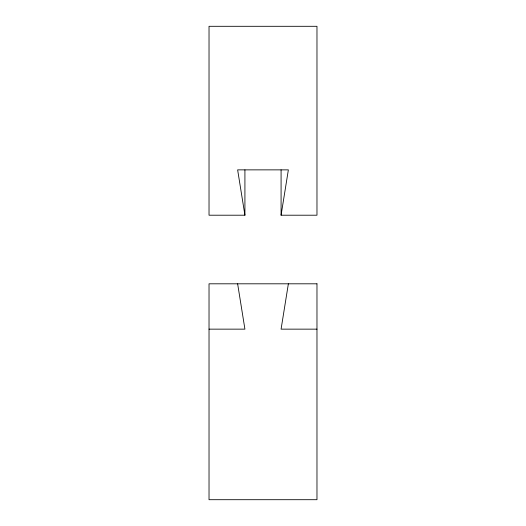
<?xml version="1.0" encoding="UTF-8"?>
<svg xmlns="http://www.w3.org/2000/svg" width="526" height="526" viewBox="0 0 526 526"><rect width="100%" height="100%" fill="white"/><g stroke="black" fill="none" stroke-linecap="round" stroke-linejoin="round"><path stroke-width="0.79" d="M281.081 215.206L288.366 169.865L237.634 169.865L244.919 215.206L209.026 215.206L209.026 26.3L316.974 26.3L316.974 215.206L281.081 215.206L281.081 169.865M288.366 283.81L281.081 329.144L316.974 329.144M209.026 329.144L244.919 329.144L237.634 283.81M244.919 169.865L244.919 215.206M316.974 283.81L209.026 283.81L209.026 499.7L316.974 499.7L316.974 283.81"/></g></svg>
